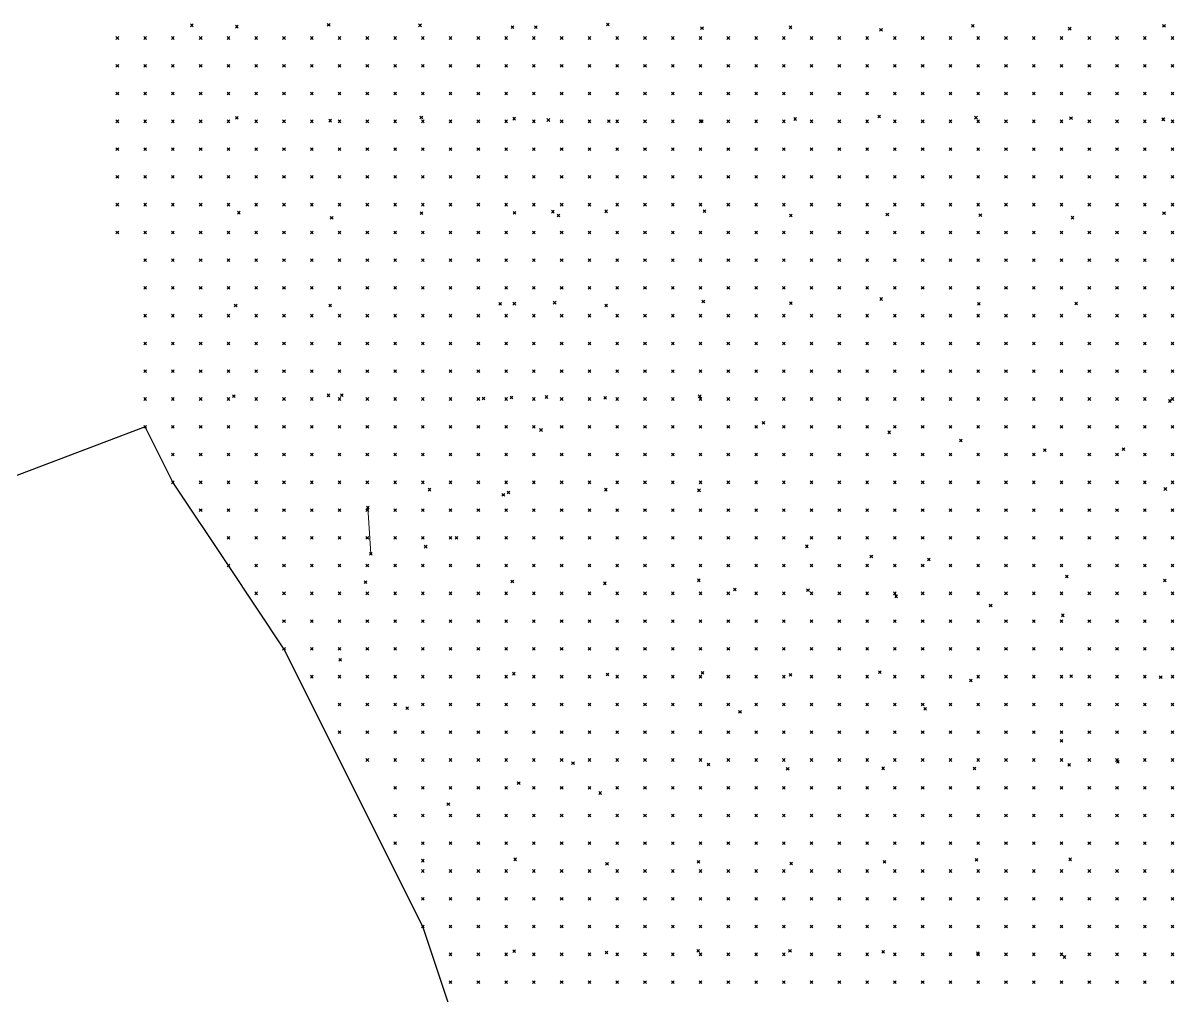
# Model space of a CAD drawing. Header units: metres. Extents: x 441556 to 446409, y 432338 to 461058.
# Drawn here: x 443239.5 to 443363.9, y 447935.5 to 448040.6 of the extents above; entities that cross this region are included whole.
import ezdxf

# ---------------------------------------------------------------- set-up
doc = ezdxf.new("R2010")
doc.units = ezdxf.units.M
doc.header["$MEASUREMENT"] = 0
doc.header["$PDMODE"] = 35
doc.header["$PDSIZE"] = 0.15
for name, color, linetype, lineweight in [('DTM-BRE-RevN_GRP_POD', 2, 'Continuous', 0), ('DTM-NOK-RevN_LIDAR_co_lidar', 91, 'Continuous', 0), ('DTM-NOK-RevN_RTK', 32, 'Continuous', 0)]:
    doc.layers.add(name, color=color, linetype=linetype, lineweight=lineweight)
doc.layers.add('DTM-INT_YP', color=121, linetype='Continuous')

msp = doc.modelspace()

# ---------------------------------------------------------------- linework, layer by layer
at = {"layer": 'DTM-BRE-RevN_GRP_POD'}
msp.add_line((443276.782, 447988.286, 346.927), (443277.096, 447983.306, 346.862), dxfattribs=at)
at = {"layer": 'DTM-INT_YP'}
msp.add_polyline3d([(443345.706, 447820.063, 342.663), (443339.707, 447832.06, 342.307), (443322.407, 447860.44, 341.96), (443321.711, 447862.053, 342.018), (443315.712, 447871.051, 341.93), (443303.715, 447889.048, 342.163), (443297.716, 447898.046, 342.307), (443288.718, 447925.04, 342.377), (443282.72, 447943.036, 342.721), (443267.723, 447973.029, 341.74), (443261.724, 447982.027, 341.154), (443255.725, 447991.025, 341.162), (443252.726, 447997.024, 341.123), (443112.369, 447943.815, 351.039), (443112.369, 447940.816, 350.89), (443112.369, 447937.816, 350.771), (443115.368, 447931.818, 350.584), (443118.368, 447913.822, 350.135), (443121.367, 447895.825, 349.758), (443124.366, 447877.829, 349.438), (443127.366, 447859.833, 349.71), (443130.365, 447844.836, 350.14), (443133.365, 447826.84, 349.218)], dxfattribs=at)
at = {"layer": 'DTM-NOK-RevN_LIDAR_co_lidar'}
for p in [(443249.727, 448039.015, 341.283), (443252.726, 448039.015, 341.241), (443255.725, 448039.015, 341.179), (443258.725, 448039.015, 341.55), (443261.724, 448039.015, 341.967), (443264.723, 448039.015, 342.353), (443267.723, 448039.015, 342.694), (443270.722, 448039.015, 343.145), (443273.721, 448039.015, 343.363), (443276.721, 448039.015, 343.703), (443279.72, 448039.015, 343.888), (443282.72, 448039.015, 343.89), (443285.719, 448039.015, 343.942), (443288.718, 448039.015, 344.081), (443291.718, 448039.015, 344.199), (443294.717, 448039.015, 344.348), (443297.716, 448039.015, 344.529), (443300.716, 448039.015, 344.536), (443303.715, 448039.015, 344.558), (443306.714, 448039.015, 344.627), (443309.714, 448039.015, 344.729), (443312.713, 448039.015, 344.786), (443315.712, 448039.015, 344.898), (443318.712, 448039.015, 345.079), (443321.711, 448039.015, 345.077), (443324.71, 448039.015, 345.108), (443327.71, 448039.015, 345.168), (443330.709, 448039.015, 345.246), (443333.708, 448039.015, 345.284), (443336.708, 448039.015, 345.332), (443339.707, 448039.015, 345.374), (443342.706, 448039.015, 345.365), (443345.706, 448039.015, 345.293), (443348.705, 448039.015, 345.165), (443351.704, 448039.015, 345.034), (443354.704, 448039.015, 344.936), (443357.703, 448039.015, 344.884), (443360.702, 448039.015, 344.883), (443363.702, 448039.015, 344.906), (443249.727, 448036.015, 341.245), (443252.726, 448036.015, 341.191), (443255.725, 448036.015, 341.141), (443258.725, 448036.015, 341.47), (443261.724, 448036.015, 341.926), (443264.723, 448036.015, 342.318), (443267.723, 448036.015, 342.694), (443270.722, 448036.015, 343.127), (443273.721, 448036.015, 343.337), (443276.721, 448036.015, 343.673), (443279.72, 448036.015, 343.868), (443282.72, 448036.015, 343.874), (443285.719, 448036.015, 343.925), (443288.718, 448036.015, 344.055), (443291.718, 448036.015, 344.151), (443294.717, 448036.015, 344.303), (443297.716, 448036.015, 344.511), (443300.716, 448036.015, 344.52), (443303.715, 448036.015, 344.534), (443306.714, 448036.015, 344.608), (443309.714, 448036.015, 344.689), (443312.713, 448036.015, 344.771), (443315.712, 448036.015, 344.875), (443318.712, 448036.015, 345.036), (443321.711, 448036.015, 345.032), (443324.71, 448036.015, 345.074), (443327.71, 448036.015, 345.144), (443330.709, 448036.015, 345.211), (443333.708, 448036.015, 345.278), (443336.708, 448036.015, 345.337), (443339.707, 448036.015, 345.367), (443342.706, 448036.015, 345.364), (443345.706, 448036.015, 345.29), (443348.705, 448036.015, 345.161), (443351.704, 448036.015, 345.045), (443354.704, 448036.015, 344.96), (443357.703, 448036.015, 344.896), (443360.702, 448036.015, 344.87), (443363.702, 448036.015, 344.898), (443249.727, 448033.016, 341.319), (443252.726, 448033.016, 341.146), (443255.725, 448033.016, 341.124), (443258.725, 448033.016, 341.395), (443261.724, 448033.016, 341.84), (443264.723, 448033.016, 342.289), (443267.723, 448033.016, 342.712), (443270.722, 448033.016, 343.106), (443273.721, 448033.016, 343.298), (443276.721, 448033.016, 343.632), (443279.72, 448033.016, 343.838), (443282.72, 448033.016, 343.852), (443285.719, 448033.016, 343.893), (443288.718, 448033.016, 344.02), (443291.718, 448033.016, 344.123), (443294.717, 448033.016, 344.274), (443297.716, 448033.016, 344.478), (443300.716, 448033.016, 344.484), (443303.715, 448033.016, 344.518), (443306.714, 448033.016, 344.597), (443309.714, 448033.016, 344.657), (443312.713, 448033.016, 344.747), (443315.712, 448033.016, 344.867), (443318.712, 448033.016, 345.011), (443321.711, 448033.016, 344.979), (443324.71, 448033.016, 345.039), (443327.71, 448033.016, 345.106), (443330.709, 448033.016, 345.174), (443333.708, 448033.016, 345.268), (443336.708, 448033.016, 345.327), (443339.707, 448033.016, 345.355), (443342.706, 448033.016, 345.353), (443345.706, 448033.016, 345.278), (443348.705, 448033.016, 345.161), (443351.704, 448033.016, 345.055), (443354.704, 448033.016, 344.97), (443357.703, 448033.016, 344.904), (443360.702, 448033.016, 344.881), (443363.702, 448033.016, 344.914), (443249.727, 448030.017, 341.328), (443252.726, 448030.017, 341.174), (443255.725, 448030.017, 341.099), (443258.725, 448030.017, 341.357), (443261.724, 448030.017, 341.776), (443264.723, 448030.017, 342.251), (443267.723, 448030.017, 342.694), (443270.722, 448030.017, 343.069), (443273.721, 448030.017, 343.269), (443276.721, 448030.017, 343.599), (443279.72, 448030.017, 343.806), (443282.72, 448030.017, 343.825), (443285.719, 448030.017, 343.867), (443288.718, 448030.017, 344.002), (443291.718, 448030.017, 344.127), (443294.717, 448030.017, 344.271), (443297.716, 448030.017, 344.438), (443300.716, 448030.017, 344.46), (443303.715, 448030.017, 344.52), (443306.714, 448030.017, 344.58), (443309.714, 448030.017, 344.637), (443312.713, 448030.017, 344.724), (443315.712, 448030.017, 344.868), (443318.712, 448030.017, 345.021), (443321.711, 448030.017, 344.989), (443324.71, 448030.017, 345.029), (443327.71, 448030.017, 345.085), (443330.709, 448030.017, 345.156), (443333.708, 448030.017, 345.253), (443336.708, 448030.017, 345.312), (443339.707, 448030.017, 345.365), (443342.706, 448030.017, 345.377), (443345.706, 448030.017, 345.298), (443348.705, 448030.017, 345.183), (443351.704, 448030.017, 345.071), (443354.704, 448030.017, 344.974), (443357.703, 448030.017, 344.911), (443360.702, 448030.017, 344.894), (443363.702, 448030.017, 344.922), (443249.727, 448027.017, 341.307), (443252.726, 448027.017, 341.212), (443255.725, 448027.017, 341.088), (443258.725, 448027.017, 341.28), (443261.724, 448027.017, 341.719), (443264.723, 448027.017, 342.197), (443267.723, 448027.017, 342.64), (443270.722, 448027.017, 343.016), (443273.721, 448027.017, 343.237), (443276.721, 448027.017, 343.568), (443279.72, 448027.017, 343.78), (443282.72, 448027.017, 343.812), (443285.719, 448027.017, 343.859), (443288.718, 448027.017, 343.985), (443291.718, 448027.017, 344.102), (443294.717, 448027.017, 344.234), (443297.716, 448027.017, 344.393), (443300.716, 448027.017, 344.453), (443303.715, 448027.017, 344.526), (443306.714, 448027.017, 344.564), (443309.714, 448027.017, 344.621), (443312.713, 448027.017, 344.715), (443315.712, 448027.017, 344.866), (443318.712, 448027.017, 345.013), (443321.711, 448027.017, 345.005), (443324.71, 448027.017, 345.028), (443327.71, 448027.017, 345.083), (443330.709, 448027.017, 345.146), (443333.708, 448027.017, 345.229), (443336.708, 448027.017, 345.296), (443339.707, 448027.017, 345.368), (443342.706, 448027.017, 345.388), (443345.706, 448027.017, 345.323), (443348.705, 448027.017, 345.215), (443351.704, 448027.017, 345.091), (443354.704, 448027.017, 344.985), (443357.703, 448027.017, 344.922), (443360.702, 448027.017, 344.896), (443363.702, 448027.017, 344.908), (443249.727, 448024.018, 341.329), (443252.726, 448024.018, 341.181), (443255.725, 448024.018, 341.072), (443258.725, 448024.018, 341.18), (443261.724, 448024.018, 341.66), (443264.723, 448024.018, 342.15), (443267.723, 448024.018, 342.58), (443270.722, 448024.018, 342.962), (443273.721, 448024.018, 343.212), (443276.721, 448024.018, 343.559), (443279.72, 448024.018, 343.766), (443282.72, 448024.018, 343.808), (443285.719, 448024.018, 343.86), (443288.718, 448024.018, 343.961), (443291.718, 448024.018, 344.035), (443294.717, 448024.018, 344.141), (443297.716, 448024.018, 344.325), (443300.716, 448024.018, 344.428), (443303.715, 448024.018, 344.525), (443306.714, 448024.018, 344.559), (443309.714, 448024.018, 344.605), (443312.713, 448024.018, 344.718), (443315.712, 448024.018, 344.838), (443318.712, 448024.018, 344.968), (443321.711, 448024.018, 344.945), (443324.71, 448024.018, 344.986), (443327.71, 448024.018, 345.055), (443330.709, 448024.018, 345.125), (443333.708, 448024.018, 345.202), (443336.708, 448024.018, 345.285), (443339.707, 448024.018, 345.335), (443342.706, 448024.018, 345.35), (443345.706, 448024.018, 345.323), (443348.705, 448024.018, 345.242), (443351.704, 448024.018, 345.119), (443354.704, 448024.018, 345.007), (443357.703, 448024.018, 344.941), (443360.702, 448024.018, 344.906), (443363.702, 448024.018, 344.903), (443249.727, 448021.019, 341.279), (443252.726, 448021.019, 341.086), (443255.725, 448021.019, 341.008), (443258.725, 448021.019, 341.132), (443261.724, 448021.019, 341.627), (443264.723, 448021.019, 342.097), (443267.723, 448021.019, 342.491), (443270.722, 448021.019, 342.864), (443273.721, 448021.019, 343.175), (443276.721, 448021.019, 343.547), (443279.72, 448021.019, 343.742), (443282.72, 448021.019, 343.795), (443285.719, 448021.019, 343.862), (443288.718, 448021.019, 343.956), (443291.718, 448021.019, 344.008), (443294.717, 448021.019, 344.073), (443297.716, 448021.019, 344.242), (443300.716, 448021.019, 344.405), (443303.715, 448021.019, 344.534), (443306.714, 448021.019, 344.55), (443309.714, 448021.019, 344.591), (443312.713, 448021.019, 344.72), (443315.712, 448021.019, 344.8), (443318.712, 448021.019, 344.893), (443321.711, 448021.019, 344.884), (443324.71, 448021.019, 344.95), (443327.71, 448021.019, 345.01), (443330.709, 448021.019, 345.116), (443333.708, 448021.019, 345.236), (443336.708, 448021.019, 345.347), (443339.707, 448021.019, 345.363), (443342.706, 448021.019, 345.391), (443345.706, 448021.019, 345.379), (443348.705, 448021.019, 345.293), (443351.704, 448021.019, 345.164), (443354.704, 448021.019, 345.047), (443357.703, 448021.019, 344.964), (443360.702, 448021.019, 344.904), (443363.702, 448021.019, 344.891), (443249.727, 448018.019, 341.138), (443252.726, 448018.019, 340.983), (443255.725, 448018.019, 340.94), (443258.725, 448018.019, 341.099), (443261.724, 448018.019, 341.608), (443264.723, 448018.019, 342.04), (443267.723, 448018.019, 342.409), (443270.722, 448018.019, 342.757), (443273.721, 448018.019, 343.112), (443276.721, 448018.019, 343.498), (443279.72, 448018.019, 343.709), (443282.72, 448018.019, 343.78), (443285.719, 448018.019, 343.852), (443288.718, 448018.019, 343.966), (443291.718, 448018.019, 344.049), (443294.717, 448018.019, 344.081), (443297.716, 448018.019, 344.181), (443300.716, 448018.019, 344.378), (443303.715, 448018.019, 344.531), (443306.714, 448018.019, 344.542), (443309.714, 448018.019, 344.581), (443312.713, 448018.019, 344.718), (443315.712, 448018.019, 344.812), (443318.712, 448018.019, 344.805), (443321.711, 448018.019, 344.845), (443324.71, 448018.019, 344.92), (443327.71, 448018.019, 344.927), (443330.709, 448018.019, 345.046), (443333.708, 448018.019, 345.229), (443336.708, 448018.019, 345.341), (443339.707, 448018.019, 345.33), (443342.706, 448018.019, 345.374), (443345.706, 448018.019, 345.363), (443348.705, 448018.019, 345.303), (443351.704, 448018.019, 345.226), (443354.704, 448018.019, 345.08), (443357.703, 448018.019, 344.934), (443360.702, 448018.019, 344.863), (443363.702, 448018.019, 344.846), (443252.726, 448015.02, 340.984), (443255.725, 448015.02, 340.944), (443258.725, 448015.02, 341.066), (443261.724, 448015.02, 341.571), (443264.723, 448015.02, 341.993), (443267.723, 448015.02, 342.384), (443270.722, 448015.02, 342.684), (443273.721, 448015.02, 343.058), (443276.721, 448015.02, 343.445), (443279.72, 448015.02, 343.669), (443282.72, 448015.02, 343.757), (443285.719, 448015.02, 343.827), (443288.718, 448015.02, 343.96), (443291.718, 448015.02, 344.072), (443294.717, 448015.02, 344.101), (443297.716, 448015.02, 344.18), (443300.716, 448015.02, 344.35), (443303.715, 448015.02, 344.504), (443306.714, 448015.02, 344.521), (443309.714, 448015.02, 344.561), (443312.713, 448015.02, 344.705), (443315.712, 448015.02, 344.839), (443318.712, 448015.02, 344.787), (443321.711, 448015.02, 344.763), (443324.71, 448015.02, 344.787), (443327.71, 448015.02, 344.78), (443330.709, 448015.02, 344.889), (443333.708, 448015.02, 345.019), (443336.708, 448015.02, 345.063), (443339.707, 448015.02, 345.051), (443342.706, 448015.02, 345.072), (443345.706, 448015.02, 345.054), (443348.705, 448015.02, 345.101), (443351.704, 448015.02, 345.148), (443354.704, 448015.02, 344.974), (443357.703, 448015.02, 344.76), (443360.702, 448015.02, 344.743), (443363.702, 448015.02, 344.777), (443252.726, 448012.021, 340.991), (443255.725, 448012.021, 340.992), (443258.725, 448012.021, 341.05), (443261.724, 448012.021, 341.491), (443264.723, 448012.021, 341.917), (443267.723, 448012.021, 342.329), (443270.722, 448012.021, 342.598), (443273.721, 448012.021, 342.966), (443276.721, 448012.021, 343.361), (443279.72, 448012.021, 343.62), (443282.72, 448012.021, 343.724), (443285.719, 448012.021, 343.804), (443288.718, 448012.021, 343.939), (443291.718, 448012.021, 344.025), (443294.717, 448012.021, 344.047), (443297.716, 448012.021, 344.182), (443300.716, 448012.021, 344.409), (443303.715, 448012.021, 344.516), (443306.714, 448012.021, 344.522), (443309.714, 448012.021, 344.552), (443312.713, 448012.021, 344.681), (443315.712, 448012.021, 344.834), (443318.712, 448012.021, 344.884), (443321.711, 448012.021, 344.827), (443324.71, 448012.021, 344.843), (443327.71, 448012.021, 344.873), (443330.709, 448012.021, 344.957), (443333.708, 448012.021, 345.002), (443336.708, 448012.021, 344.982), (443339.707, 448012.021, 344.976), (443342.706, 448012.021, 344.991), (443345.706, 448012.021, 344.959), (443348.705, 448012.021, 344.875), (443351.704, 448012.021, 344.792), (443354.704, 448012.021, 344.714), (443357.703, 448012.021, 344.639), (443360.702, 448012.021, 344.629), (443363.702, 448012.021, 344.698), (443252.726, 448009.021, 340.88), (443255.725, 448009.021, 340.972), (443258.725, 448009.021, 341.028), (443261.724, 448009.021, 341.448), (443264.723, 448009.021, 341.887), (443267.723, 448009.021, 342.279), (443270.722, 448009.021, 342.557), (443273.721, 448009.021, 342.906), (443276.721, 448009.021, 343.292), (443279.72, 448009.021, 343.557), (443282.72, 448009.021, 343.678), (443285.719, 448009.021, 343.771), (443288.718, 448009.021, 343.892), (443291.718, 448009.021, 343.937), (443294.717, 448009.021, 343.954), (443297.716, 448009.021, 344.154), (443300.716, 448009.021, 344.411), (443303.715, 448009.021, 344.501), (443306.714, 448009.021, 344.529), (443309.714, 448009.021, 344.547), (443312.713, 448009.021, 344.666), (443315.712, 448009.021, 344.81), (443318.712, 448009.021, 344.87), (443321.711, 448009.021, 344.837), (443324.71, 448009.021, 344.826), (443327.71, 448009.021, 344.916), (443330.709, 448009.021, 344.983), (443333.708, 448009.021, 345.11), (443336.708, 448009.021, 345.112), (443339.707, 448009.021, 345.107), (443342.706, 448009.021, 345.099), (443345.706, 448009.021, 345.065), (443348.705, 448009.021, 344.966), (443351.704, 448009.021, 344.843), (443354.704, 448009.021, 344.747), (443357.703, 448009.021, 344.662), (443360.702, 448009.021, 344.658), (443363.702, 448009.021, 344.76), (443252.726, 448006.022, 340.945), (443255.725, 448006.022, 340.944), (443258.725, 448006.022, 341.021), (443261.724, 448006.022, 341.318), (443264.723, 448006.022, 341.802), (443267.723, 448006.022, 342.227), (443270.722, 448006.022, 342.515), (443273.721, 448006.022, 342.845), (443276.721, 448006.022, 343.159), (443279.72, 448006.022, 343.415), (443282.72, 448006.022, 343.608), (443285.719, 448006.022, 343.754), (443288.718, 448006.022, 343.884), (443291.718, 448006.022, 343.926), (443294.717, 448006.022, 343.977), (443297.716, 448006.022, 344.202), (443300.716, 448006.022, 344.377), (443303.715, 448006.022, 344.456), (443306.714, 448006.022, 344.521), (443309.714, 448006.022, 344.528), (443312.713, 448006.022, 344.647), (443315.712, 448006.022, 344.77), (443318.712, 448006.022, 344.851), (443321.711, 448006.022, 344.845), (443324.71, 448006.022, 344.849), (443327.71, 448006.022, 344.871), (443330.709, 448006.022, 344.953), (443333.708, 448006.022, 345.044), (443336.708, 448006.022, 345.057), (443339.707, 448006.022, 345.089), (443342.706, 448006.022, 345.068), (443345.706, 448006.022, 345.025), (443348.705, 448006.022, 344.963), (443351.704, 448006.022, 344.864), (443354.704, 448006.022, 344.758), (443357.703, 448006.022, 344.683), (443360.702, 448006.022, 344.716), (443363.702, 448006.022, 344.833), (443252.726, 448003.023, 341.088), (443255.725, 448003.023, 340.955), (443258.725, 448003.023, 340.96), (443261.724, 448003.023, 341.247), (443264.723, 448003.023, 341.74), (443267.723, 448003.023, 342.191), (443270.722, 448003.023, 342.469), (443273.721, 448003.023, 342.764), (443276.721, 448003.023, 343.019), (443279.72, 448003.023, 343.277), (443282.72, 448003.023, 343.537), (443285.719, 448003.023, 343.769), (443288.718, 448003.023, 343.962), (443291.718, 448003.023, 344.019), (443294.717, 448003.023, 344.042), (443297.716, 448003.023, 344.212), (443300.716, 448003.023, 344.336), (443303.715, 448003.023, 344.428), (443306.714, 448003.023, 344.532), (443309.714, 448003.023, 344.554), (443312.713, 448003.023, 344.66), (443315.712, 448003.023, 344.754), (443318.712, 448003.023, 344.939), (443321.711, 448003.023, 344.886), (443324.71, 448003.023, 344.918), (443327.71, 448003.023, 344.942), (443330.709, 448003.023, 345.039), (443333.708, 448003.023, 345.129), (443336.708, 448003.023, 345.088), (443339.707, 448003.023, 345.134), (443342.706, 448003.023, 345.115), (443345.706, 448003.023, 345.052), (443348.705, 448003.023, 344.965), (443351.704, 448003.023, 344.872), (443354.704, 448003.023, 344.782), (443357.703, 448003.023, 344.713), (443360.702, 448003.023, 344.73), (443363.702, 448003.023, 344.799), (443252.726, 448000.023, 341.232), (443255.725, 448000.023, 340.968), (443258.725, 448000.023, 340.937), (443261.724, 448000.023, 341.209), (443264.723, 448000.023, 341.715), (443267.723, 448000.023, 342.139), (443270.722, 448000.023, 342.431), (443273.721, 448000.023, 342.711), (443276.721, 448000.023, 342.966), (443279.72, 448000.023, 343.242), (443282.72, 448000.023, 343.556), (443285.719, 448000.023, 343.877), (443288.718, 448000.023, 344.132), (443291.718, 448000.023, 344.19), (443294.717, 448000.023, 344.159), (443297.716, 448000.023, 344.218), (443300.716, 448000.023, 344.276), (443303.715, 448000.023, 344.434), (443306.714, 448000.023, 344.537), (443309.714, 448000.023, 344.559), (443312.713, 448000.023, 344.646), (443315.712, 448000.023, 344.675), (443318.712, 448000.023, 344.805), (443321.711, 448000.023, 344.818), (443324.71, 448000.023, 344.824), (443327.71, 448000.023, 344.981), (443330.709, 448000.023, 345.064), (443333.708, 448000.023, 345.086), (443336.708, 448000.023, 345.089), (443339.707, 448000.023, 345.117), (443342.706, 448000.023, 345.098), (443345.706, 448000.023, 345.065), (443348.705, 448000.023, 344.986), (443351.704, 448000.023, 344.892), (443354.704, 448000.023, 344.807), (443357.703, 448000.023, 344.723), (443360.702, 448000.023, 344.718), (443363.702, 448000.023, 344.779), (443252.726, 447997.024, 341.123), (443255.725, 447997.024, 341.027), (443258.725, 447997.024, 340.881), (443261.724, 447997.024, 341.086), (443264.723, 447997.024, 341.599), (443267.723, 447997.024, 342.108), (443270.722, 447997.024, 342.392), (443273.721, 447997.024, 342.632), (443276.721, 447997.024, 342.909), (443279.72, 447997.024, 343.336), (443282.72, 447997.024, 343.801), (443285.719, 447997.024, 344.278), (443288.718, 447997.024, 344.508), (443291.718, 447997.024, 344.436), (443294.717, 447997.024, 344.315), (443297.716, 447997.024, 344.233), (443300.716, 447997.024, 344.306), (443303.715, 447997.024, 344.427), (443306.714, 447997.024, 344.546), (443309.714, 447997.024, 344.578), (443312.713, 447997.024, 344.661), (443315.712, 447997.024, 344.66), (443318.712, 447997.024, 344.71), (443321.711, 447997.024, 344.727), (443324.71, 447997.024, 344.694), (443327.71, 447997.024, 344.752), (443330.709, 447997.024, 344.911), (443333.708, 447997.024, 345.023), (443336.708, 447997.024, 345.066), (443339.707, 447997.024, 345.094), (443342.706, 447997.024, 345.085), (443345.706, 447997.024, 345.052), (443348.705, 447997.024, 344.98), (443351.704, 447997.024, 344.904), (443354.704, 447997.024, 344.83), (443357.703, 447997.024, 344.748), (443360.702, 447997.024, 344.727), (443363.702, 447997.024, 344.781), (443255.725, 447994.025, 341.031), (443258.725, 447994.025, 340.85), (443261.724, 447994.025, 341.023), (443264.723, 447994.025, 341.495), (443267.723, 447994.025, 341.988), (443270.722, 447994.025, 342.316), (443273.721, 447994.025, 342.635), (443276.721, 447994.025, 343.034), (443279.72, 447994.025, 343.718), (443282.72, 447994.025, 344.451), (443285.719, 447994.025, 344.878), (443288.718, 447994.025, 344.898), (443291.718, 447994.025, 344.703), (443294.717, 447994.025, 344.412), (443297.716, 447994.025, 344.155), (443300.716, 447994.025, 344.216), (443303.715, 447994.025, 344.334), (443306.714, 447994.025, 344.494), (443309.714, 447994.025, 344.556), (443312.713, 447994.025, 344.618), (443315.712, 447994.025, 344.661), (443318.712, 447994.025, 344.711), (443321.711, 447994.025, 344.718), (443324.71, 447994.025, 344.701), (443327.71, 447994.025, 344.765), (443330.709, 447994.025, 344.859), (443333.708, 447994.025, 344.967), (443336.708, 447994.025, 344.985), (443339.707, 447994.025, 345.044), (443342.706, 447994.025, 345.046), (443345.706, 447994.025, 345.018), (443348.705, 447994.025, 344.97), (443351.704, 447994.025, 344.911), (443354.704, 447994.025, 344.813), (443357.703, 447994.025, 344.729), (443360.702, 447994.025, 344.733), (443363.702, 447994.025, 344.771), (443255.725, 447991.025, 341.162), (443258.725, 447991.025, 340.886), (443261.724, 447991.025, 340.96), (443264.723, 447991.025, 341.294), (443267.723, 447991.025, 341.74), (443270.722, 447991.025, 342.15), (443273.721, 447991.025, 342.505), (443276.721, 447991.025, 343.128), (443279.72, 447991.025, 344.182), (443282.72, 447991.025, 345.137), (443285.719, 447991.025, 345.412), (443288.718, 447991.025, 345.253), (443291.718, 447991.025, 344.921), (443294.717, 447991.025, 344.389), (443297.716, 447991.025, 344.073), (443300.716, 447991.025, 344.169), (443303.715, 447991.025, 344.271), (443306.714, 447991.025, 344.469), (443309.714, 447991.025, 344.553), (443312.713, 447991.025, 344.608), (443315.712, 447991.025, 344.627), (443318.712, 447991.025, 344.698), (443321.711, 447991.025, 344.718), (443324.71, 447991.025, 344.711), (443327.71, 447991.025, 344.76), (443330.709, 447991.025, 344.87), (443333.708, 447991.025, 345.007), (443336.708, 447991.025, 345.027), (443339.707, 447991.025, 345.076), (443342.706, 447991.025, 345.078), (443345.706, 447991.025, 345.049), (443348.705, 447991.025, 344.966), (443351.704, 447991.025, 344.889), (443354.704, 447991.025, 344.81), (443357.703, 447991.025, 344.726), (443360.702, 447991.025, 344.715), (443363.702, 447991.025, 344.771), (443258.725, 447988.026, 341.148), (443261.724, 447988.026, 340.986), (443264.723, 447988.026, 341.128), (443267.723, 447988.026, 341.556), (443270.722, 447988.026, 341.965), (443273.721, 447988.026, 342.297), (443276.721, 447988.026, 343.987), (443279.72, 447988.026, 345.386), (443282.72, 447988.026, 345.823), (443285.719, 447988.026, 345.802), (443288.718, 447988.026, 345.461), (443291.718, 447988.026, 344.768), (443294.717, 447988.026, 344.088), (443297.716, 447988.026, 343.93), (443300.716, 447988.026, 344.128), (443303.715, 447988.026, 344.23), (443306.714, 447988.026, 344.414), (443309.714, 447988.026, 344.54), (443312.713, 447988.026, 344.583), (443315.712, 447988.026, 344.605), (443318.712, 447988.026, 344.678), (443321.711, 447988.026, 344.724), (443324.71, 447988.026, 344.694), (443327.71, 447988.026, 344.731), (443330.709, 447988.026, 344.866), (443333.708, 447988.026, 344.996), (443336.708, 447988.026, 345.014), (443339.707, 447988.026, 345.062), (443342.706, 447988.026, 345.05), (443345.706, 447988.026, 345.023), (443348.705, 447988.026, 344.96), (443351.704, 447988.026, 344.888), (443354.704, 447988.026, 344.811), (443357.703, 447988.026, 344.744), (443360.702, 447988.026, 344.716), (443363.702, 447988.026, 344.758), (443261.724, 447985.026, 341.146), (443264.723, 447985.026, 341.136), (443267.723, 447985.026, 341.526), (443270.722, 447985.026, 341.955), (443273.721, 447985.026, 342.612), (443276.721, 447985.026, 344.537), (443279.72, 447985.026, 345.804), (443282.72, 447985.026, 346.044), (443285.719, 447985.026, 345.657), (443288.718, 447985.026, 344.818), (443291.718, 447985.026, 343.991), (443294.717, 447985.026, 343.651), (443297.716, 447985.026, 343.842), (443300.716, 447985.026, 344.117), (443303.715, 447985.026, 344.269), (443306.714, 447985.026, 344.449), (443309.714, 447985.026, 344.54), (443312.713, 447985.026, 344.537), (443315.712, 447985.026, 344.608), (443318.712, 447985.026, 344.661), (443321.711, 447985.026, 344.653), (443324.71, 447985.026, 344.647), (443327.71, 447985.026, 344.69), (443330.709, 447985.026, 344.829), (443333.708, 447985.026, 344.951), (443336.708, 447985.026, 345), (443339.707, 447985.026, 345.067), (443342.706, 447985.026, 345.043), (443345.706, 447985.026, 345.007), (443348.705, 447985.026, 344.953), (443351.704, 447985.026, 344.898), (443354.704, 447985.026, 344.831), (443357.703, 447985.026, 344.745), (443360.702, 447985.026, 344.704), (443363.702, 447985.026, 344.854), (443261.724, 447982.027, 341.154), (443264.723, 447982.027, 341.179), (443267.723, 447982.027, 341.492), (443270.722, 447982.027, 341.998), (443273.721, 447982.027, 342.593), (443276.721, 447982.027, 343.497), (443279.72, 447982.027, 344.497), (443282.72, 447982.027, 345.084), (443285.719, 447982.027, 344.895), (443288.718, 447982.027, 344.218), (443291.718, 447982.027, 343.711), (443294.717, 447982.027, 343.684), (443297.716, 447982.027, 343.955), (443300.716, 447982.027, 344.214), (443303.715, 447982.027, 344.398), (443306.714, 447982.027, 344.583), (443309.714, 447982.027, 344.655), (443312.713, 447982.027, 344.668), (443315.712, 447982.027, 344.741), (443318.712, 447982.027, 344.784), (443321.711, 447982.027, 344.815), (443324.71, 447982.027, 344.793), (443327.71, 447982.027, 344.764), (443330.709, 447982.027, 344.948), (443333.708, 447982.027, 345.027), (443336.708, 447982.027, 345.07), (443339.707, 447982.027, 345.16), (443342.706, 447982.027, 345.101), (443345.706, 447982.027, 345.026), (443348.705, 447982.027, 344.97), (443351.704, 447982.027, 344.904), (443354.704, 447982.027, 344.832), (443357.703, 447982.027, 344.757), (443360.702, 447982.027, 344.761), (443363.702, 447982.027, 344.992), (443264.723, 447979.028, 341.35), (443267.723, 447979.028, 341.592), (443270.722, 447979.028, 342.13), (443273.721, 447979.028, 342.815), (443276.721, 447979.028, 343.287), (443279.72, 447979.028, 343.792), (443282.72, 447979.028, 344.204), (443285.719, 447979.028, 344.238), (443288.718, 447979.028, 343.997), (443291.718, 447979.028, 343.836), (443294.717, 447979.028, 343.932), (443297.716, 447979.028, 344.15), (443300.716, 447979.028, 344.37), (443303.715, 447979.028, 344.595), (443306.714, 447979.028, 344.739), (443309.714, 447979.028, 344.804), (443312.713, 447979.028, 344.833), (443315.712, 447979.028, 344.889), (443318.712, 447979.028, 344.996), (443321.711, 447979.028, 344.989), (443324.71, 447979.028, 344.989), (443327.71, 447979.028, 344.984), (443330.709, 447979.028, 345.229), (443333.708, 447979.028, 345.185), (443336.708, 447979.028, 345.212), (443339.707, 447979.028, 345.213), (443342.706, 447979.028, 345.175), (443345.706, 447979.028, 345.091), (443348.705, 447979.028, 344.987), (443351.704, 447979.028, 344.923), (443354.704, 447979.028, 344.875), (443357.703, 447979.028, 344.805), (443360.702, 447979.028, 344.844), (443363.702, 447979.028, 345.167), (443267.723, 447976.028, 341.634), (443270.722, 447976.028, 342.194), (443273.721, 447976.028, 342.932), (443276.721, 447976.028, 343.281), (443279.72, 447976.028, 343.536), (443282.72, 447976.028, 343.824), (443285.719, 447976.028, 343.939), (443288.718, 447976.028, 343.897), (443291.718, 447976.028, 343.929), (443294.717, 447976.028, 344.096), (443297.716, 447976.028, 344.258), (443300.716, 447976.028, 344.415), (443303.715, 447976.028, 344.627), (443306.714, 447976.028, 344.782), (443309.714, 447976.028, 344.882), (443312.713, 447976.028, 344.875), (443315.712, 447976.028, 344.918), (443318.712, 447976.028, 344.966), (443321.711, 447976.028, 344.978), (443324.71, 447976.028, 344.999), (443327.71, 447976.028, 345.001), (443330.709, 447976.028, 345.129), (443333.708, 447976.028, 345.137), (443336.708, 447976.028, 345.179), (443339.707, 447976.028, 345.138), (443342.706, 447976.028, 345.109), (443345.706, 447976.028, 345.039), (443348.705, 447976.028, 344.954), (443351.704, 447976.028, 344.904), (443354.704, 447976.028, 344.876), (443357.703, 447976.028, 344.834), (443360.702, 447976.028, 344.913), (443363.702, 447976.028, 345.449), (443267.723, 447973.029, 341.74), (443270.722, 447973.029, 342.133), (443273.721, 447973.029, 342.785), (443276.721, 447973.029, 343.135), (443279.72, 447973.029, 343.415), (443282.72, 447973.029, 343.716), (443285.719, 447973.029, 343.84), (443288.718, 447973.029, 343.848), (443291.718, 447973.029, 343.95), (443294.717, 447973.029, 344.136), (443297.716, 447973.029, 344.269), (443300.716, 447973.029, 344.38), (443303.715, 447973.029, 344.567), (443306.714, 447973.029, 344.729), (443309.714, 447973.029, 344.847), (443312.713, 447973.029, 344.854), (443315.712, 447973.029, 344.874), (443318.712, 447973.029, 344.883), (443321.711, 447973.029, 344.901), (443324.71, 447973.029, 344.976), (443327.71, 447973.029, 344.912), (443330.709, 447973.029, 344.973), (443333.708, 447973.029, 345.064), (443336.708, 447973.029, 345.117), (443339.707, 447973.029, 345.089), (443342.706, 447973.029, 345.06), (443345.706, 447973.029, 344.973), (443348.705, 447973.029, 344.902), (443351.704, 447973.029, 344.86), (443354.704, 447973.029, 344.828), (443357.703, 447973.029, 344.825), (443360.702, 447973.029, 345.016), (443363.702, 447973.029, 345.886), (443270.722, 447970.03, 341.938), (443273.721, 447970.03, 342.596), (443276.721, 447970.03, 343.02), (443279.72, 447970.03, 343.354), (443282.72, 447970.03, 343.665), (443285.719, 447970.03, 343.793), (443288.718, 447970.03, 343.832), (443291.718, 447970.03, 343.966), (443294.717, 447970.03, 344.142), (443297.716, 447970.03, 344.237), (443300.716, 447970.03, 344.325), (443303.715, 447970.03, 344.501), (443306.714, 447970.03, 344.673), (443309.714, 447970.03, 344.818), (443312.713, 447970.03, 344.88), (443315.712, 447970.03, 344.869), (443318.712, 447970.03, 344.785), (443321.711, 447970.03, 344.821), (443324.71, 447970.03, 344.844), (443327.71, 447970.03, 344.835), (443330.709, 447970.03, 344.903), (443333.708, 447970.03, 345.044), (443336.708, 447970.03, 345.107), (443339.707, 447970.03, 345.08), (443342.706, 447970.03, 345.031), (443345.706, 447970.03, 344.923), (443348.705, 447970.03, 344.844), (443351.704, 447970.03, 344.811), (443354.704, 447970.03, 344.769), (443357.703, 447970.03, 344.81), (443360.702, 447970.03, 345.309), (443363.702, 447970.03, 346.711), (443273.721, 447967.03, 342.505), (443276.721, 447967.03, 342.945), (443279.72, 447967.03, 343.258), (443282.72, 447967.03, 343.578), (443285.719, 447967.03, 343.758), (443288.718, 447967.03, 343.848), (443291.718, 447967.03, 343.994), (443294.717, 447967.03, 344.145), (443297.716, 447967.03, 344.212), (443300.716, 447967.03, 344.285), (443303.715, 447967.03, 344.483), (443306.714, 447967.03, 344.7), (443309.714, 447967.03, 344.899), (443312.713, 447967.03, 344.879), (443315.712, 447967.03, 344.909), (443318.712, 447967.03, 344.781), (443321.711, 447967.03, 344.828), (443324.71, 447967.03, 344.778), (443327.71, 447967.03, 344.859), (443330.709, 447967.03, 345.012), (443333.708, 447967.03, 345.108), (443336.708, 447967.03, 345.147), (443339.707, 447967.03, 345.096), (443342.706, 447967.03, 345.015), (443345.706, 447967.03, 344.874), (443348.705, 447967.03, 344.761), (443351.704, 447967.03, 344.728), (443354.704, 447967.03, 344.717), (443357.703, 447967.03, 344.902), (443360.702, 447967.03, 345.835), (443363.702, 447967.03, 347.791), (443273.721, 447964.031, 342.404), (443276.721, 447964.031, 342.879), (443279.72, 447964.031, 343.135), (443282.72, 447964.031, 343.45), (443285.719, 447964.031, 343.713), (443288.718, 447964.031, 343.874), (443291.718, 447964.031, 344.028), (443294.717, 447964.031, 344.139), (443297.716, 447964.031, 344.207), (443300.716, 447964.031, 344.32), (443303.715, 447964.031, 344.521), (443306.714, 447964.031, 344.722), (443309.714, 447964.031, 344.961), (443312.713, 447964.031, 344.876), (443315.712, 447964.031, 344.886), (443318.712, 447964.031, 344.781), (443321.711, 447964.031, 344.784), (443324.71, 447964.031, 344.729), (443327.71, 447964.031, 344.8), (443330.709, 447964.031, 344.95), (443333.708, 447964.031, 345.042), (443336.708, 447964.031, 345.113), (443339.707, 447964.031, 345.087), (443342.706, 447964.031, 345.02), (443345.706, 447964.031, 344.856), (443348.705, 447964.031, 344.735), (443351.704, 447964.031, 344.72), (443354.704, 447964.031, 344.784), (443357.703, 447964.031, 345.189), (443360.702, 447964.031, 346.417), (443363.702, 447964.031, 348.679), (443276.721, 447961.032, 342.791), (443279.72, 447961.032, 343.045), (443282.72, 447961.032, 343.31), (443285.719, 447961.032, 343.621), (443288.718, 447961.032, 343.839), (443291.718, 447961.032, 344.01), (443294.717, 447961.032, 344.138), (443297.716, 447961.032, 344.204), (443300.716, 447961.032, 344.314), (443303.715, 447961.032, 344.473), (443306.714, 447961.032, 344.619), (443309.714, 447961.032, 344.837), (443312.713, 447961.032, 344.846), (443315.712, 447961.032, 344.799), (443318.712, 447961.032, 344.725), (443321.711, 447961.032, 344.688), (443324.71, 447961.032, 344.638), (443327.71, 447961.032, 344.678), (443330.709, 447961.032, 344.792), (443333.708, 447961.032, 344.902), (443336.708, 447961.032, 345.008), (443339.707, 447961.032, 345.029), (443342.706, 447961.032, 344.986), (443345.706, 447961.032, 344.828), (443348.705, 447961.032, 344.723), (443351.704, 447961.032, 344.747), (443354.704, 447961.032, 344.996), (443357.703, 447961.032, 345.689), (443360.702, 447961.032, 347.228), (443363.702, 447961.032, 349.692), (443279.72, 447958.032, 342.945), (443282.72, 447958.032, 343.158), (443285.719, 447958.032, 343.485), (443288.718, 447958.032, 343.736), (443291.718, 447958.032, 343.927), (443294.717, 447958.032, 344.13), (443297.716, 447958.032, 344.191), (443300.716, 447958.032, 344.213), (443303.715, 447958.032, 344.316), (443306.714, 447958.032, 344.454), (443309.714, 447958.032, 344.625), (443312.713, 447958.032, 344.72), (443315.712, 447958.032, 344.731), (443318.712, 447958.032, 344.705), (443321.711, 447958.032, 344.649), (443324.71, 447958.032, 344.576), (443327.71, 447958.032, 344.634), (443330.709, 447958.032, 344.778), (443333.708, 447958.032, 344.861), (443336.708, 447958.032, 344.935), (443339.707, 447958.032, 344.963), (443342.706, 447958.032, 344.924), (443345.706, 447958.032, 344.792), (443348.705, 447958.032, 344.684), (443351.704, 447958.032, 344.749), (443354.704, 447958.032, 345.29), (443357.703, 447958.032, 346.379), (443360.702, 447958.032, 348.21), (443363.702, 447958.032, 350.864), (443279.72, 447955.033, 342.805), (443282.72, 447955.033, 343.017), (443285.719, 447955.033, 343.327), (443288.718, 447955.033, 343.601), (443291.718, 447955.033, 343.827), (443294.717, 447955.033, 344.076), (443297.716, 447955.033, 344.17), (443300.716, 447955.033, 344.156), (443303.715, 447955.033, 344.196), (443306.714, 447955.033, 344.337), (443309.714, 447955.033, 344.478), (443312.713, 447955.033, 344.583), (443315.712, 447955.033, 344.684), (443318.712, 447955.033, 344.683), (443321.711, 447955.033, 344.601), (443324.71, 447955.033, 344.528), (443327.71, 447955.033, 344.591), (443330.709, 447955.033, 344.707), (443333.708, 447955.033, 344.807), (443336.708, 447955.033, 344.88), (443339.707, 447955.033, 344.889), (443342.706, 447955.033, 344.87), (443345.706, 447955.033, 344.784), (443348.705, 447955.033, 344.691), (443351.704, 447955.033, 344.868), (443354.704, 447955.033, 345.652), (443357.703, 447955.033, 347.006), (443360.702, 447955.033, 348.851), (443363.702, 447955.033, 351.391), (443279.72, 447952.034, 342.654), (443282.72, 447952.034, 342.922), (443285.719, 447952.034, 343.179), (443288.718, 447952.034, 343.464), (443291.718, 447952.034, 343.723), (443294.717, 447952.034, 343.975), (443297.716, 447952.034, 344.141), (443300.716, 447952.034, 344.147), (443303.715, 447952.034, 344.152), (443306.714, 447952.034, 344.271), (443309.714, 447952.034, 344.388), (443312.713, 447952.034, 344.496), (443315.712, 447952.034, 344.629), (443318.712, 447952.034, 344.621), (443321.711, 447952.034, 344.551), (443324.71, 447952.034, 344.527), (443327.71, 447952.034, 344.562), (443330.709, 447952.034, 344.669), (443333.708, 447952.034, 344.765), (443336.708, 447952.034, 344.848), (443339.707, 447952.034, 344.832), (443342.706, 447952.034, 344.812), (443345.706, 447952.034, 344.775), (443348.705, 447952.034, 344.711), (443351.704, 447952.034, 345.074), (443354.704, 447952.034, 346.052), (443357.703, 447952.034, 347.42), (443360.702, 447952.034, 349.358), (443363.702, 447952.034, 351.792), (443282.72, 447949.034, 342.828), (443285.719, 447949.034, 343.066), (443288.718, 447949.034, 343.366), (443291.718, 447949.034, 343.628), (443294.717, 447949.034, 343.838), (443297.716, 447949.034, 344.083), (443300.716, 447949.034, 344.159), (443303.715, 447949.034, 344.162), (443306.714, 447949.034, 344.232), (443309.714, 447949.034, 344.37), (443312.713, 447949.034, 344.451), (443315.712, 447949.034, 344.572), (443318.712, 447949.034, 344.576), (443321.711, 447949.034, 344.503), (443324.71, 447949.034, 344.47), (443327.71, 447949.034, 344.511), (443330.709, 447949.034, 344.656), (443333.708, 447949.034, 344.746), (443336.708, 447949.034, 344.826), (443339.707, 447949.034, 344.83), (443342.706, 447949.034, 344.788), (443345.706, 447949.034, 344.767), (443348.705, 447949.034, 344.765), (443351.704, 447949.034, 345.309), (443354.704, 447949.034, 346.545), (443357.703, 447949.034, 348.029), (443360.702, 447949.034, 350.2), (443363.702, 447949.034, 353.041), (443282.72, 447946.035, 342.733), (443285.719, 447946.035, 342.931), (443288.718, 447946.035, 343.241), (443291.718, 447946.035, 343.539), (443294.717, 447946.035, 343.723), (443297.716, 447946.035, 343.986), (443300.716, 447946.035, 344.144), (443303.715, 447946.035, 344.139), (443306.714, 447946.035, 344.175), (443309.714, 447946.035, 344.332), (443312.713, 447946.035, 344.438), (443315.712, 447946.035, 344.518), (443318.712, 447946.035, 344.619), (443321.711, 447946.035, 344.465), (443324.71, 447946.035, 344.453), (443327.71, 447946.035, 344.47), (443330.709, 447946.035, 344.606), (443333.708, 447946.035, 344.7), (443336.708, 447946.035, 344.778), (443339.707, 447946.035, 344.773), (443342.706, 447946.035, 344.73), (443345.706, 447946.035, 344.686), (443348.705, 447946.035, 344.854), (443351.704, 447946.035, 345.701), (443354.704, 447946.035, 347.137), (443357.703, 447946.035, 348.768), (443360.702, 447946.035, 351.098), (443363.702, 447946.035, 353.963), (443282.72, 447943.036, 342.721), (443285.719, 447943.036, 342.836), (443288.718, 447943.036, 343.113), (443291.718, 447943.036, 343.434), (443294.717, 447943.036, 343.638), (443297.716, 447943.036, 343.88), (443300.716, 447943.036, 344.074), (443303.715, 447943.036, 344.092), (443306.714, 447943.036, 344.123), (443309.714, 447943.036, 344.271), (443312.713, 447943.036, 344.409), (443315.712, 447943.036, 344.479), (443318.712, 447943.036, 344.566), (443321.711, 447943.036, 344.395), (443324.71, 447943.036, 344.385), (443327.71, 447943.036, 344.417), (443330.709, 447943.036, 344.515), (443333.708, 447943.036, 344.609), (443336.708, 447943.036, 344.696), (443339.707, 447943.036, 344.717), (443342.706, 447943.036, 344.684), (443345.706, 447943.036, 344.654), (443348.705, 447943.036, 345.035), (443351.704, 447943.036, 346.053), (443354.704, 447943.036, 347.543), (443357.703, 447943.036, 349.345), (443360.702, 447943.036, 351.767), (443363.702, 447943.036, 354.322), (443285.719, 447940.036, 342.701), (443288.718, 447940.036, 342.937), (443291.718, 447940.036, 343.28), (443294.717, 447940.036, 343.527), (443297.716, 447940.036, 343.745), (443300.716, 447940.036, 343.992), (443303.715, 447940.036, 344.06), (443306.714, 447940.036, 344.096), (443309.714, 447940.036, 344.205), (443312.713, 447940.036, 344.323), (443315.712, 447940.036, 344.407), (443318.712, 447940.036, 344.46), (443321.711, 447940.036, 344.359), (443324.71, 447940.036, 344.354), (443327.71, 447940.036, 344.352), (443330.709, 447940.036, 344.477), (443333.708, 447940.036, 344.571), (443336.708, 447940.036, 344.635), (443339.707, 447940.036, 344.645), (443342.706, 447940.036, 344.651), (443345.706, 447940.036, 344.675), (443348.705, 447940.036, 345.214), (443351.704, 447940.036, 346.367), (443354.704, 447940.036, 347.947), (443357.703, 447940.036, 350.014), (443360.702, 447940.036, 352.069), (443363.702, 447940.036, 353.653), (443285.719, 447937.037, 342.549), (443288.718, 447937.037, 342.754), (443291.718, 447937.037, 343.096), (443294.717, 447937.037, 343.411), (443297.716, 447937.037, 343.635), (443300.716, 447937.037, 343.874), (443303.715, 447937.037, 344.031), (443306.714, 447937.037, 344.077), (443309.714, 447937.037, 344.141), (443312.713, 447937.037, 344.24), (443315.712, 447937.037, 344.34), (443318.712, 447937.037, 344.37), (443321.711, 447937.037, 344.332), (443324.71, 447937.037, 344.389), (443327.71, 447937.037, 344.249), (443330.709, 447937.037, 344.434), (443333.708, 447937.037, 344.551), (443336.708, 447937.037, 344.6), (443339.707, 447937.037, 344.593), (443342.706, 447937.037, 344.608), (443345.706, 447937.037, 344.651), (443348.705, 447937.037, 345.349), (443351.704, 447937.037, 346.76), (443354.704, 447937.037, 348.296), (443357.703, 447937.037, 349.939), (443360.702, 447937.037, 351.86), (443363.702, 447937.037, 353.711)]:
    msp.add_point(p, dxfattribs=at)
at = {"layer": 'DTM-NOK-RevN_RTK'}
for p in [(443257.758, 448040.389, 341.44), (443262.626, 448040.245, 342.194), (443272.551, 448040.435, 343.469), (443282.418, 448040.387, 344.066), (443292.4, 448040.2, 344.301), (443294.932, 448040.181, 344.733), (443302.703, 448040.488, 344.745), (443322.436, 448040.176, 345.186), (443342.125, 448040.339, 345.495), (443362.773, 448040.325, 345.062), (443312.874, 448040.077, 344.958), (443332.207, 448039.908, 345.404), (443352.583, 448040.023, 345.075), (443262.627, 448030.401, 342.06), (443282.558, 448030.442, 343.987), (443292.595, 448030.304, 344.372), (443322.925, 448030.269, 345.163), (443332.012, 448030.539, 345.32), (443342.464, 448030.412, 345.44), (443352.726, 448030.368, 345.265), (443362.681, 448030.232, 345.071), (443362.697, 448030.239, 345.06), (443272.718, 448030.087, 343.368), (443296.28, 448030.158, 344.598), (443302.801, 448030.025, 344.709), (443312.84, 448030.045, 344.928), (443296.763, 448020.261, 344.402), (443302.52, 448020.29, 344.688), (443313.132, 448020.306, 344.964), (443262.841, 448020.148, 341.969), (443272.867, 448019.595, 343.304), (443282.577, 448020.102, 343.983), (443292.619, 448020.127, 344.265), (443297.369, 448019.846, 344.396), (443322.473, 448019.845, 345.314), (443332.895, 448019.953, 345.349), (443342.938, 448019.882, 345.354), (443352.895, 448019.608, 345.185), (443362.779, 448020.088, 344.961), (443291.061, 448010.316, 344.299), (443292.6, 448010.327, 344.228), (443296.953, 448010.425, 344.268), (443313.013, 448010.551, 344.836), (443322.471, 448010.376, 344.922), (443332.222, 448010.83, 344.999), (443342.767, 448010.294, 345.211), (443353.281, 448010.331, 344.887), (443262.506, 448010.121, 341.888), (443272.718, 448010.136, 342.976), (443302.528, 448010.117, 344.612), (443272.528, 448000.415, 342.811), (443273.977, 448000.442, 342.965), (443262.315, 448000.322, 341.562), (443289.271, 448000.081, 344.521), (443292.292, 448000.184, 344.414), (443296.066, 448000.24, 344.459), (443302.419, 448000.142, 344.514), (443312.626, 448000.307, 344.871), (443363.395, 447999.808, 344.903), (443295.48, 447996.68, 344.39), (443319.522, 447997.451, 344.724), (443333.093, 447996.421, 344.997), (443340.84, 447995.533, 345.144), (443349.903, 447994.499, 344.942), (443358.388, 447994.599, 344.792), (443283.441, 447990.234, 345.94), (443291.415, 447989.669, 345.464), (443291.976, 447989.926, 345.113), (443302.496, 447990.228, 344.364), (443312.547, 447990.16, 344.756), (443362.923, 447990.308, 344.786), (443276.782, 447988.286, 346.927), (443286.344, 447985.02, 346.229), (443277.096, 447983.306, 346.862), (443283.027, 447984.077, 346.269), (443324.198, 447984.111, 344.637), (443331.158, 447983.012, 344.804), (443337.37, 447982.679, 344.977), (443352.289, 447980.841, 344.877), (443276.538, 447980.248, 342.934), (443292.383, 447980.314, 343.577), (443302.384, 447980.111, 344.322), (443312.521, 447980.441, 344.669), (443316.43, 447979.452, 344.68), (443324.318, 447979.372, 344.612), (443362.861, 447980.418, 344.857), (443333.834, 447978.706, 344.86), (443344.052, 447977.716, 344.941), (443351.839, 447976.655, 344.811), (443273.798, 447971.856, 342.016), (443332.079, 447970.518, 344.797), (443292.541, 447970.349, 343.641), (443302.672, 447970.27, 344.139), (443312.93, 447970.453, 344.629), (443322.435, 447970.239, 344.431), (443341.909, 447969.622, 344.955), (443352.754, 447970.089, 344.646), (443362.413, 447969.971, 345.264), (443281.03, 447966.631, 342.966), (443316.975, 447966.229, 344.719), (443336.978, 447966.557, 345.003), (443351.695, 447963.105, 344.771), (443298.943, 447960.675, 343.962), (443357.794, 447960.841, 345.541), (443313.566, 447960.544, 344.594), (443322.122, 447960.085, 344.38), (443332.436, 447960.129, 344.641), (443342.317, 447960.112, 344.785), (443352.533, 447960.495, 344.642), (443293.071, 447958.532, 343.863), (443301.871, 447957.46, 343.915), (443285.468, 447956.257, 342.947), (443282.723, 447950.152, 342.694), (443292.696, 447950.297, 343.443), (443302.616, 447949.818, 344.012), (443312.492, 447950.034, 344.254), (443322.511, 447949.851, 344.303), (443332.59, 447950.022, 344.498), (443342.523, 447950.256, 344.667), (443352.643, 447950.294, 345.078), (443292.58, 447940.388, 343.317), (443302.557, 447940.233, 343.963), (443312.452, 447940.41, 344.242), (443322.372, 447940.409, 344.114), (443332.446, 447940.297, 344.425), (443342.665, 447940.159, 344.497), (443352.018, 447939.749, 346.059)]:
    msp.add_point(p, dxfattribs=at)

doc.saveas('drawing.dxf')
